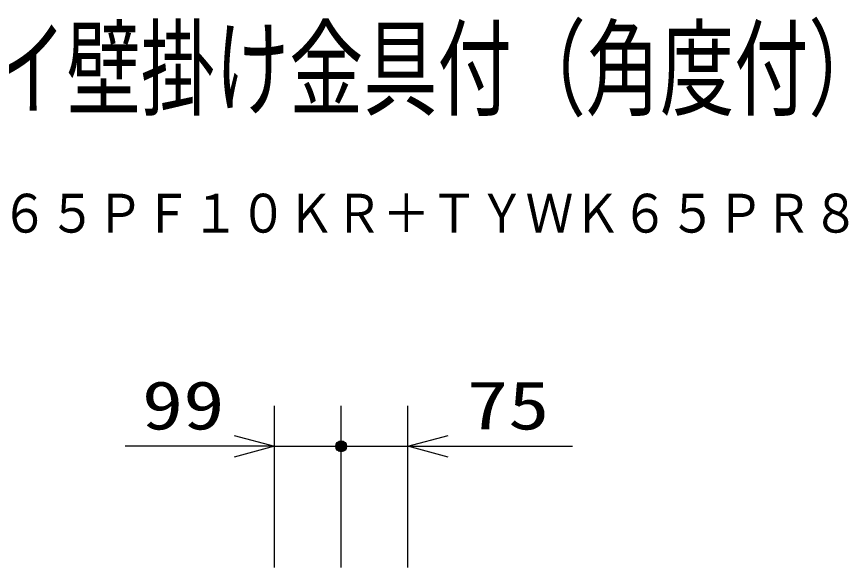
# Model space of a CAD drawing. Units: millimetres, scale not verified. Extents: x -63 to 63, y -57 to 57.
# Drawn here: x 20.81 to 62, y 30.12 to 57.41 of the extents above; entities that cross this region are included whole.
import ezdxf
from ezdxf.enums import TextEntityAlignment as Align

# ---------------------------------------------------------------- set-up
doc = ezdxf.new("R2010")
doc.units = ezdxf.units.MM
doc.header["$LTSCALE"] = 0.190236
for name, color, linetype in [('0-0_TOUROKU', 1, 'Continuous'), ('0-1_SUNPO', 3, 'Continuous'), ('0-2_MOJI1', 2, 'Continuous')]:
    doc.layers.add(name, color=color, linetype=linetype)
doc.styles.add('ＭＳ ゴシック', font='')
doc.styles.get('ＭＳ ゴシック').set_extended_font_data('MS Gothic')

# ---------------------------------------------------------------- blocks, each defined once
blk = doc.blocks.new('_OPEN30')
at = {"layer": '0-2_MOJI1', "color": 7}
blk.add_line((0, 0), (-1, 0), dxfattribs=at)
blk.add_lwpolyline([(-1, 0.26795), (0, 0), (-1, -0.26795)], dxfattribs=at)

msp = doc.modelspace()

# ---------------------------------------------------------------- linework, layer by layer
at = {"layer": '0-1_SUNPO'}
for p, q in [((33.5847, 30.124), (33.5847, 38.124)), ((36.8847, 30.124), (36.8847, 38.124)), ((40.1847, 30.124), (40.1847, 38.124)), ((36.6463, 36.2508), (37.1232, 36.2508)), ((36.6806, 36.3008), (37.0889, 36.3008)), ((36.7381, 36.3508), (37.0313, 36.3508)), ((31.5847, 36.124), (26.1815, 36.124)), ((33.5847, 36.124), (40.1847, 36.124)), ((36.6157, 36.1008), (37.1537, 36.1008)), ((36.6161, 36.1508), (37.1534, 36.1508)), ((36.6249, 36.0508), (37.1446, 36.0508)), ((36.6259, 36.2008), (37.1436, 36.2008)), ((36.6445, 36.0008), (37.125, 36.0008)), ((36.6777, 35.9508), (37.0918, 35.9508)), ((36.7329, 35.9008), (37.0366, 35.9008)), ((41.2731, 36.124), (48.3454, 36.124))]:
    msp.add_line(p, q, dxfattribs=at)
msp.add_circle((36.8847, 36.124), 0.27, dxfattribs=at)

# ---------------------------------------------------------------- block references
at = {"layer": '0-1_SUNPO', "xscale": 2, "yscale": 2}
msp.add_blockref('_OPEN30', (33.5847, 36.124), dxfattribs=at)
at = {"layer": '0-1_SUNPO', "xscale": 2, "yscale": 2, "rotation": 180}
msp.add_blockref('_OPEN30', (40.1847, 36.124), dxfattribs=at)

# ---------------------------------------------------------------- texts
at = {"layer": '0-0_TOUROKU', "style": 'ＭＳ ゴシック', "width": 0.9}
msp.add_text('ＴＨ６５ＰＦ１０ＫＲ＋ＴＹＷＫ６５ＰＲ８', height=1.925, dxfattribs=at).set_placement((15.3, 46.13), align=Align.BOTTOM_LEFT)
at = {"layer": '0-1_SUNPO', "style": 'ＭＳ ゴシック', "width": 1.25}
for s, p in [('99', (27.0147, 36.2336)), ('75', (43.1092, 36.2336))]:
    msp.add_text(s, height=2.406, dxfattribs=at).set_placement(p, align=Align.BOTTOM_LEFT)
at = {"layer": '0-2_MOJI1', "style": 'ＭＳ ゴシック', "width": 0.7}
msp.add_text('ハイビジョンプラズマディスプレイ壁掛け金具付（角度付）', height=3.848, dxfattribs=at).set_placement((-35.5001, 51.7599), align=Align.BOTTOM_LEFT)

doc.saveas('drawing.dxf')
